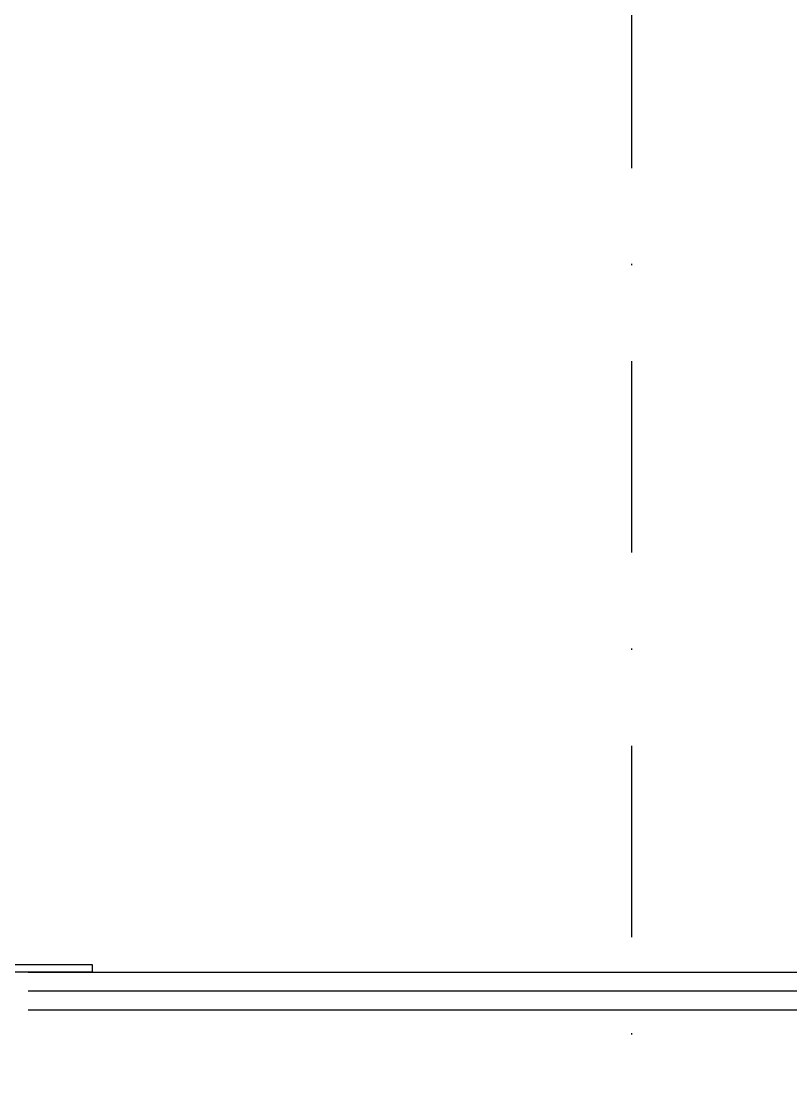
# Model space of a CAD drawing. Header units: inches. Extents: x -772 to 6765, y -813 to 4093.
# Drawn here: x -40.5 to 10.6, y 424.8 to 495.5 of the extents above; entities that cross this region are included whole.
import ezdxf

# ---------------------------------------------------------------- set-up
doc = ezdxf.new("R2010")
doc.units = ezdxf.units.IN
doc.header["$MEASUREMENT"] = 0
doc.linetypes.add('DASHDOT', pattern=[25.4, 12.7, -6.35, 0, -6.35])
for name, color, linetype in [('FHM_BEYAZ ALÇIPAN', 7, 'Continuous'), ('H_FAC_Metal', 181, 'Continuous'), ('H_STR_Aks', 250, 'DASHDOT')]:
    doc.layers.add(name, color=color, linetype=linetype)

msp = doc.modelspace()

# ---------------------------------------------------------------- linework, layer by layer
at = {"layer": 'FHM_BEYAZ ALÇIPAN'}
for points in [[(-40, 432.5), (303.786, 432.5)], [(-40, 431.25), (303.786, 431.25)], [(-40, 430), (303.786, 430)]]:
    msp.add_lwpolyline(points, dxfattribs=at)
at = {"layer": 'H_FAC_Metal'}
msp.add_lwpolyline([(-35.75, 433), (-35.75, 432.5), (-45.75, 432.5), (-45.75, 475.624), (-45.25, 475.624), (-45.25, 433)], close=True, dxfattribs=at)
at = {"layer": 'H_STR_Aks'}
msp.add_line((0, 4043.005), (0, -712.77), dxfattribs=at)

doc.saveas('drawing.dxf')
